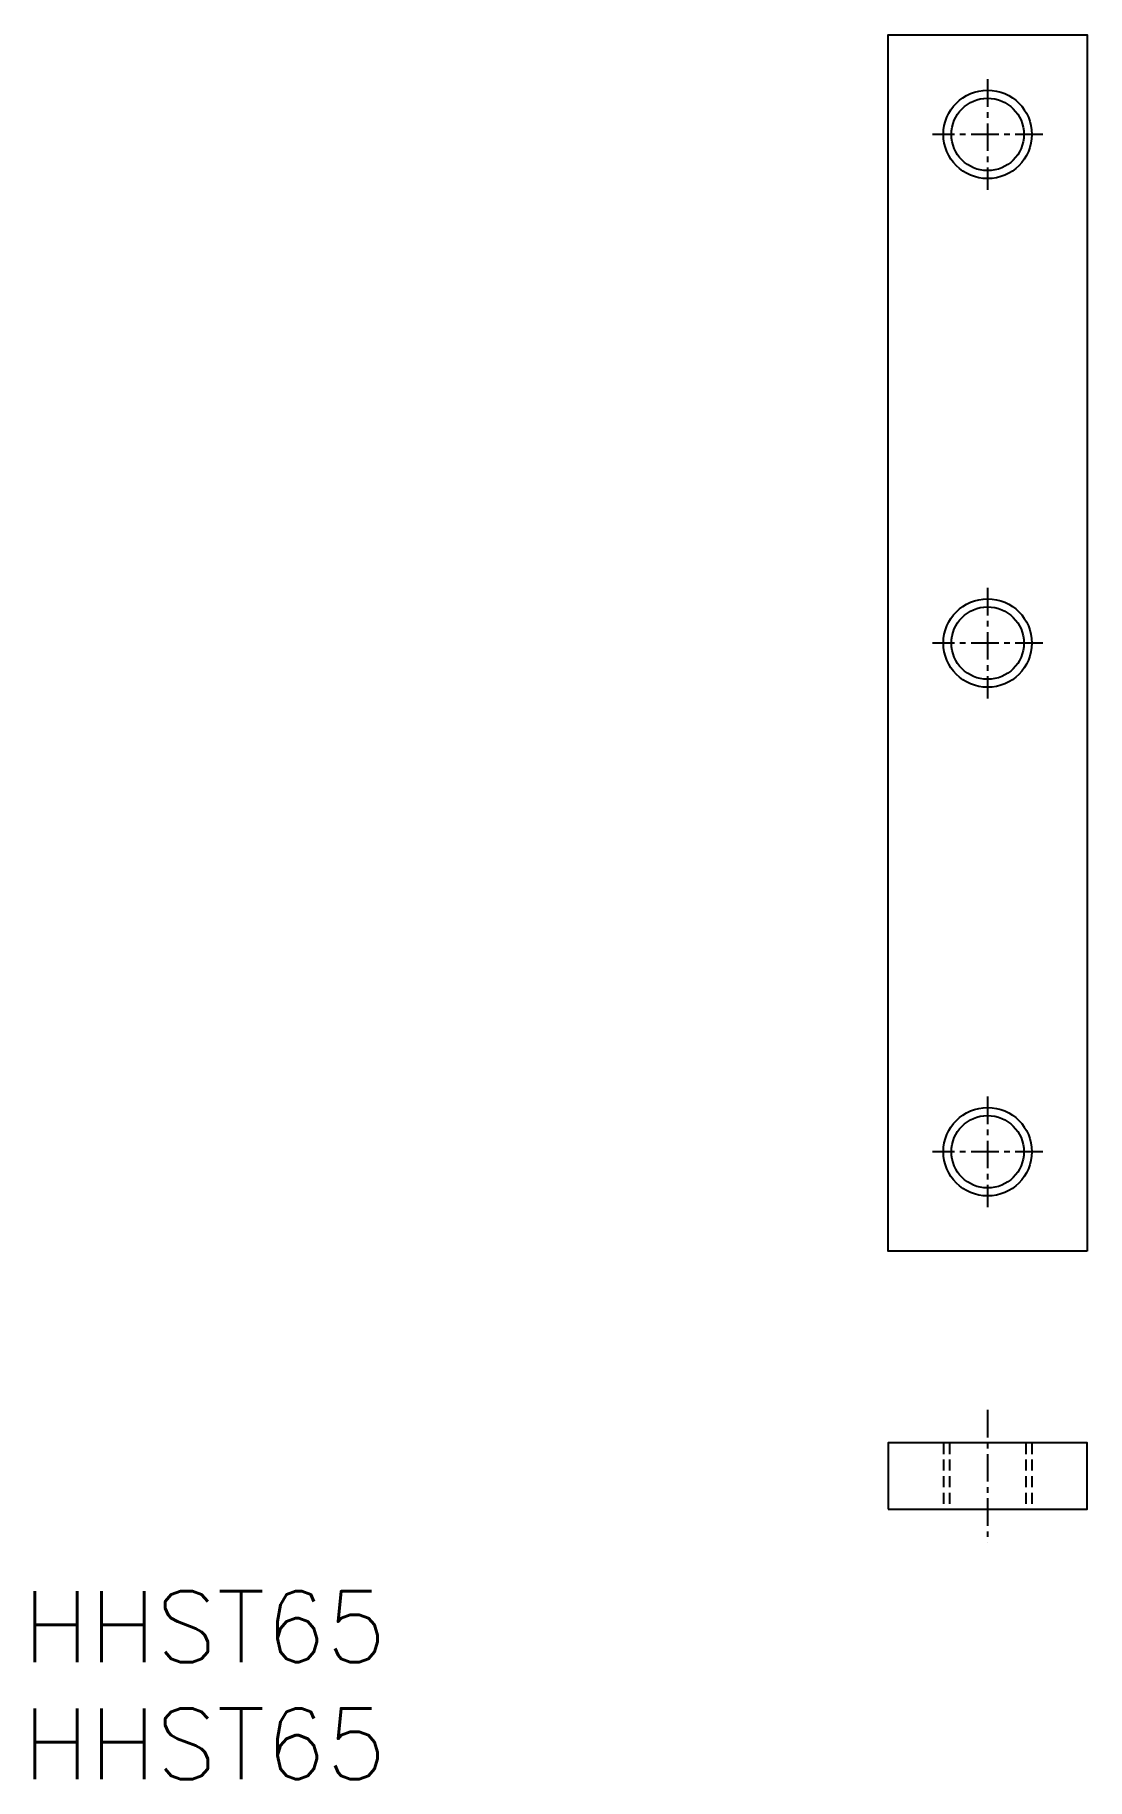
# Model space of a CAD drawing. Extents: x -43.1 to 4.5, y -28.4 to 50.5.
import ezdxf

# ---------------------------------------------------------------- set-up
doc = ezdxf.new("R2010")
doc.units = 0
doc.linetypes.add('CENTER', pattern=[2, 1.25, -0.25, 0.25, -0.25])
doc.linetypes.add('DASHED', pattern=[0.75, 0.5, -0.25])
doc.layers.get('0').update_dxf_attribs({"linetype": 'CONTINUOUS'})
doc.layers.add('CENTER', color=1, linetype='CENTER')
doc.styles.get("Standard").update_dxf_attribs({"font": 'txt.shx', "bigfont": 'bigfont.shx'})

msp = doc.modelspace()

# ---------------------------------------------------------------- linework, layer by layer
at = {"color": 3, "linetype": 'DASHED'}
for p, q in [((-2, -13.167), (-2, -16.167)), ((-1.729, -13.167), (-1.729, -16.167)), ((1.729, -13.167), (1.729, -16.167)), ((2, -13.167), (2, -16.167))]:
    msp.add_line(p, q, dxfattribs=at)
at = {"color": 7, "linetype": 'CONTINUOUS'}
for points in [[(4.5, -4.5), (-4.5, -4.5), (-4.5, 50.5), (4.5, 50.5)], [(-4.5, -16.167), (4.5, -16.167), (4.5, -13.167), (-4.5, -13.167)]]:
    msp.add_lwpolyline(points, close=True, dxfattribs=at)
at = {"color": 3, "linetype": 'CONTINUOUS'}
for centre in [(0, 46), (0, 23), (0, 0)]:
    msp.add_circle(centre, 2, dxfattribs=at)
at = {"color": 7, "linetype": 'CONTINUOUS'}
for centre in [(0, 46), (0, 23), (0, 0)]:
    msp.add_circle(centre, 1.639, dxfattribs=at)
at = {"layer": 'CENTER', "color": 1, "linetype": 'CENTER'}
for p, q in [((0, 48.5), (0, 43.5)), ((2.5, 46), (-2.5, 46)), ((0, 25.5), (0, 20.5)), ((2.5, 23), (-2.5, 23)), ((0, 2.5), (0, -2.5)), ((2.5, 0), (-2.5, 0)), ((0, -11.667), (0, -17.667))]:
    msp.add_line(p, q, dxfattribs=at)

# ---------------------------------------------------------------- texts
at = {"color": 7, "linetype": 'CONTINUOUS'}
for p in [(-43.639, -23.074), (-43.639, -28.367)]:
    msp.add_text('HHST65', height=3.2, dxfattribs=at).set_placement(p)

doc.saveas('drawing.dxf')
